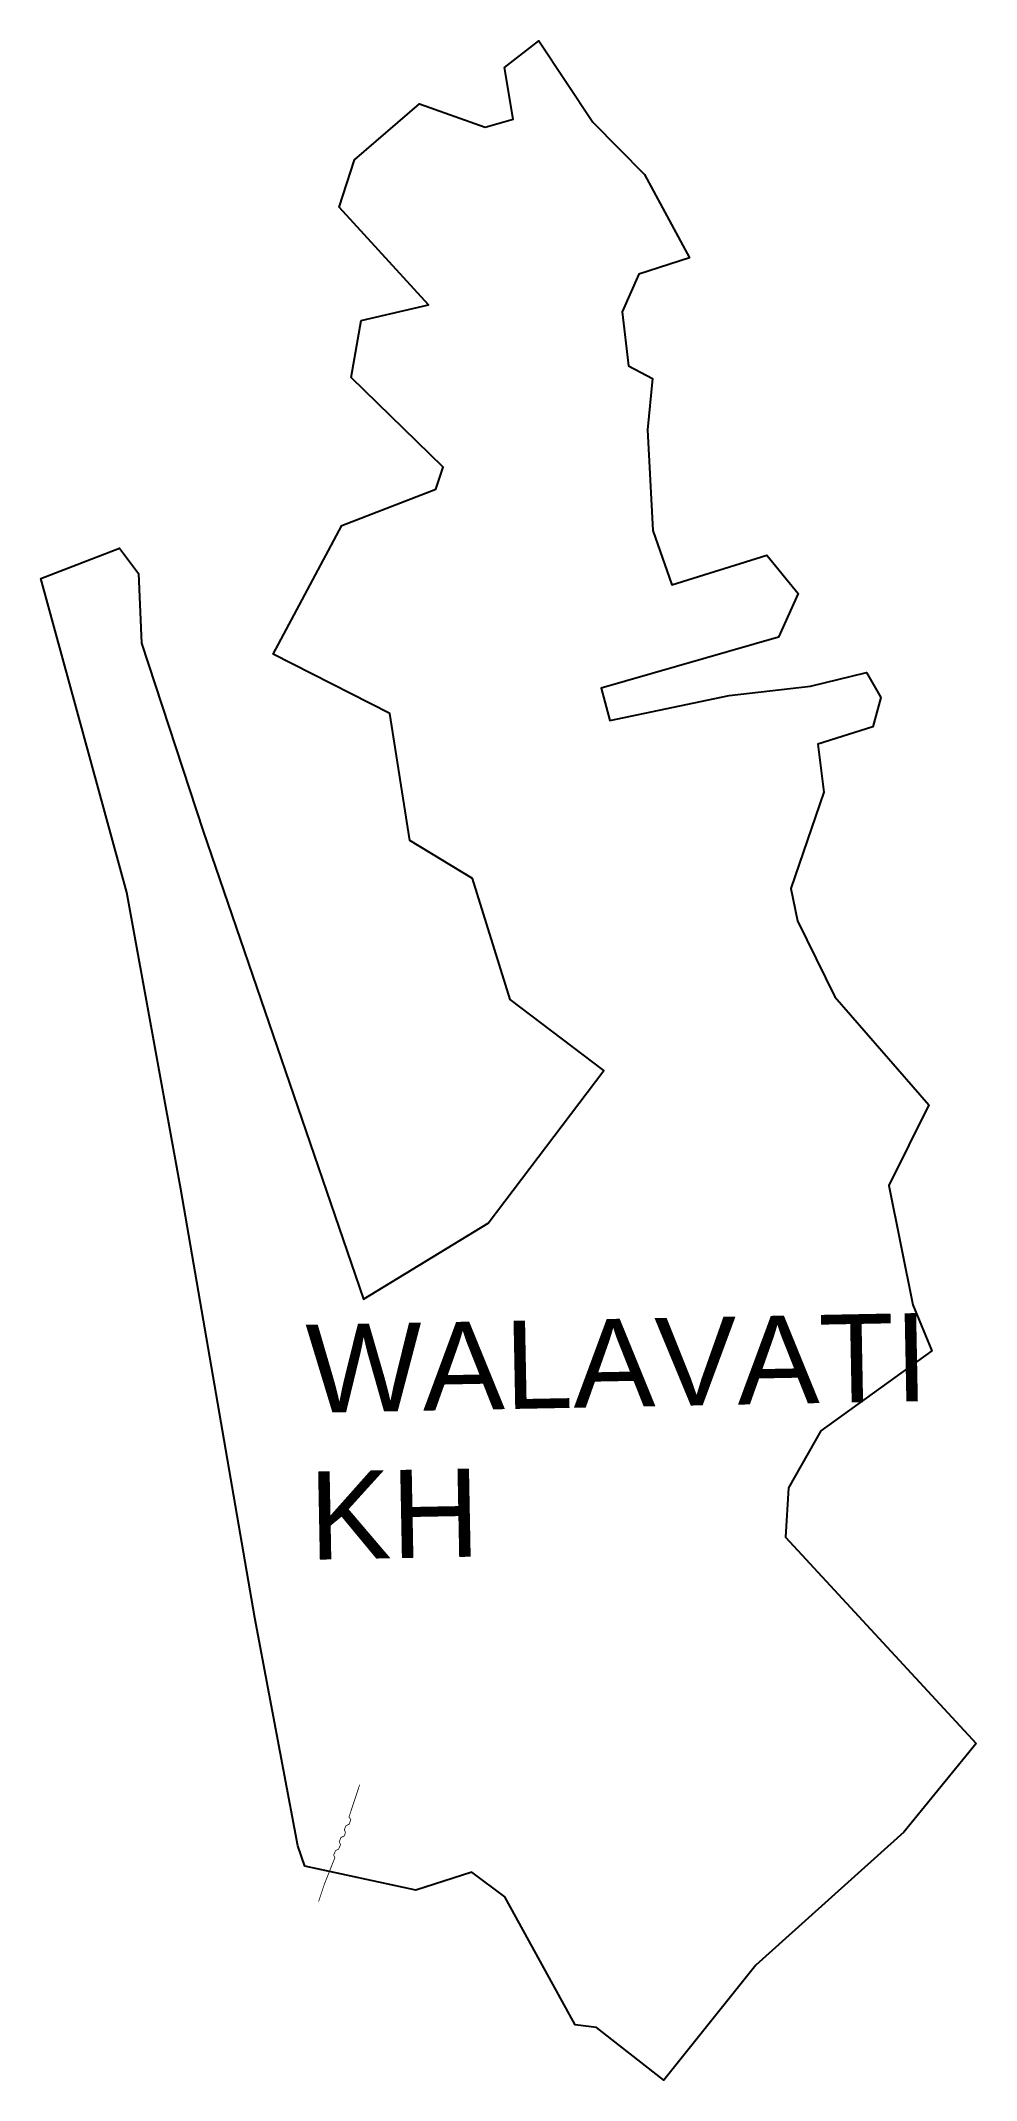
# Model space of a CAD drawing. Header units: metres. Extents: x 287915 to 289070, y 1998760 to 2001276.
import ezdxf

# ---------------------------------------------------------------- set-up
doc = ezdxf.new("R2010")
doc.units = ezdxf.units.M
for name, color, linetype in [('SEAWALL', 170, 'Continuous'), ('village', 3, 'Continuous'), ('VILLAGE NAME', 250, 'Continuous')]:
    doc.layers.add(name, color=color, linetype=linetype)
doc.styles.get("Standard").update_dxf_attribs({"font": 'simplex.shx'})

msp = doc.modelspace()

# ---------------------------------------------------------------- linework, layer by layer
at = {"layer": 'SEAWALL', "color": 30, "const_width": 1, "flags": 128}
msp.add_lwpolyline([(288258.2, 1998980), (288265.6, 1999002.2), (288278.3, 1999034.1), (288276.8, 1999037.4), (288279.1, 1999042.8), (288282.8, 1999044.7), (288285.3, 1999050.2), (288283.6, 1999053.6), (288285.8, 1999059.1), (288290.3, 1999061.2), (288291.2, 1999065.6), (288290, 1999068.8), (288292, 1999073.6), (288295.9, 1999075.6), (288297.9, 1999081.2), (288295.7, 1999084.3), (288308.9, 1999124.3)], dxfattribs=at)
at = {"layer": 'village', "color": 3, "true_color": 0x00ff00}
msp.add_polyline3d([(289069.8, 1999175.1, 0), (288980.6, 1999065.6, 0), (288797.8, 1998901.7, 0), (288684.1, 1998759.6, 0), (288601.1, 1998824.5, 0), (288574.9, 1998828, 0), (288488, 1998985.7, 0), (288447.3, 1999016.4, 0), (288378.3, 1998993.9, 0), (288241.2, 1999023.9, 0), (288232.6, 1999049, 0), (288179.7, 1999330.3, 0), (288088.3, 1999859.2, 0), (288021.6, 2000225, 0), (287915.3, 2000612.6, 0), (288012.4, 2000650.1, 0), (288035.9, 2000618.9, 0), (288039.8, 2000532.8, 0), (288115.9, 2000301, 0), (288313.6, 1999723.5, 0), (288467.6, 1999817.3, 0), (288610.3, 2000005.7, 0), (288494.5, 2000093.2, 0), (288448.2, 2000242.5, 0), (288370.9, 2000289.3, 0), (288346.2, 2000446, 0), (288202, 2000519.3, 0), (288286.9, 2000677.9, 0), (288403, 2000722.8, 0), (288412, 2000749.9, 0), (288298.3, 2000860.8, 0), (288310.9, 2000931, 0), (288394, 2000950.3, 0), (288283.6, 2001070.8, 0), (288302.5, 2001129.2, 0), (288382.8, 2001198.5, 0), (288463.6, 2001169.6, 0), (288498.5, 2001179.3, 0), (288487.6, 2001243.1, 0), (288530.1, 2001276.1, 0), (288596.7, 2001175.9, 0), (288660.4, 2001111.2, 0), (288715.8, 2001008.4, 0), (288653.6, 2000988.1, 0), (288633, 2000941.7, 0), (288640.7, 2000875.1, 0), (288670.2, 2000859.3, 0), (288664, 2000796.1, 0), (288670.5, 2000671.8, 0), (288694.1, 2000604.8, 0), (288811.5, 2000641.4, 0), (288850.1, 2000594.2, 0), (288825.7, 2000540.4, 0), (288607, 2000477.5, 0), (288617.8, 2000437.3, 0), (288764.9, 2000468.4, 0), (288865.1, 2000479.8, 0), (288934.2, 2000496.6, 0), (288952.1, 2000465.9, 0), (288942.4, 2000429.5, 0), (288874.4, 2000408.2, 0), (288881.9, 2000349.1, 0), (288841.2, 2000229.9, 0), (288849.1, 2000190.4, 0), (288895.5, 2000096.4, 0), (289011.3, 1999963.1, 0), (288961.9, 1999863.8, 0), (288991.4, 1999716.3, 0), (289015.1, 1999659.7, 0), (288877.9, 1999560.7, 0), (288838.3, 1999490.7, 0), (288834.4, 1999429.6, 0)], close=True, dxfattribs=at)

# ---------------------------------------------------------------- texts
at = {"layer": 'VILLAGE NAME', "insert": (288241.7, 1999691.7), "char_height": 108.748, "attachment_point": 1, "rotation": 1.1028}
msp.add_mtext_dynamic_manual_height_columns('{\\fArial|b0|i0|c0|p34;WALAVATI KH}', width=727.51, gutter_width=543.7, heights=[0], dxfattribs=at)

doc.saveas('drawing.dxf')
